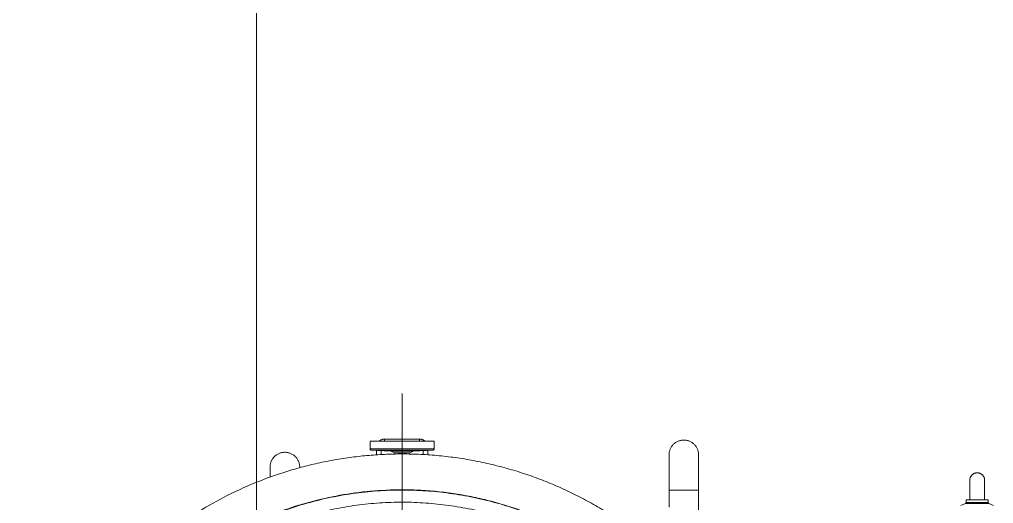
# Model space of a CAD drawing. Extents: x -681219 to -550379, y -242630 to -158199.
# Drawn here: x -644362 to -642692, y -207140 to -206309 of the extents above; entities that cross this region are included whole.
import ezdxf
from ezdxf.lldxf.tags import DXFTag

# ---------------------------------------------------------------- set-up
doc = ezdxf.new("R2010")
doc.units = 0
doc.header["$LTSCALE"] = 1000
doc.linetypes.add('DASHED2', pattern=[9.525, 6.35, -3.175])
doc.layers.get('0').update_dxf_attribs({"linetype": 'CONTINUOUS'})
for name, color, linetype, lineweight in [('famsun', 7, 'CONTINUOUS', 0), ('future', 4, 'DASHED2', 0), ('轴网_轴线', 1, 'CENTER2', 0)]:
    doc.layers.add(name, color=color, linetype=linetype, lineweight=lineweight)
tags = doc.linetypes.add('CENTER2', pattern=[28.575, 19.05, -3.175, 3.175, -3.175]).pattern_tags.tags
tags[10:11] = [DXFTag(74, 4), DXFTag(75, 0), DXFTag(340, '0'), DXFTag(46, 0.0), DXFTag(50, 0.0), DXFTag(44, 0.0), DXFTag(45, 0.0)]
tags[8:9] = [DXFTag(74, 4), DXFTag(75, 0), DXFTag(340, '0'), DXFTag(46, 0.0), DXFTag(50, 0.0), DXFTag(44, 0.0), DXFTag(45, 0.0)]
tags[6:7] = [DXFTag(74, 4), DXFTag(75, 0), DXFTag(340, '0'), DXFTag(46, 0.0), DXFTag(50, 0.0), DXFTag(44, 0.0), DXFTag(45, 0.0)]
tags[4:5] = [DXFTag(74, 4), DXFTag(75, 0), DXFTag(340, '0'), DXFTag(46, 0.0), DXFTag(50, 0.0), DXFTag(44, 0.0), DXFTag(45, 0.0)]

# ---------------------------------------------------------------- blocks, each defined once
blk = doc.blocks.new('轴网FB0EDE194AE0F5E0')
at = {"layer": '轴网_轴线'}
blk.add_line((20000, -1200), (20000, 23700), dxfattribs=at)
blk = doc.blocks.new('Slurry tank 1000l-V')
at = {"color": 8, "linetype": 'CENTER2'}
blk.add_line((0, 723), (0, -768.6), dxfattribs=at)
for p, q in [((508.4, -602.9), (508.4, -564.3)), ((457.6, -573.9), (457.6, -602.9)), ((958, -576.5), (965.8, -580)), ((965.8, -580), (1006.2, -580)), ((967, -581.8), (967, -586.5)), ((1005, -581.8), (967, -581.8)), ((1005, -586.5), (1005, -581.8)), ((1006.2, -580), (1014, -576.5)), ((967, -586.5), (1005, -586.5)), ((973.3, -586.5), (973.3, -620)), ((998.7, -620), (998.7, -586.5)), ((457.6, -602.9), (457.6, -663.4)), ((457.6, -602.9), (508.4, -602.9)), ((508.4, -663.4), (508.4, -602.9)), ((-226.4, -625.3), (-226.4, -642.5)), ((-175.6, -642.5), (-175.6, -641.4)), ((-44, -663.5), (-44, -671.2)), ((-36, -670.7), (-36, -664)), ((-12.5, -666.8), (-19.5, -669.8)), ((-12.5, -664.9), (-12.5, -666.8)), ((-12.5, -664.9), (-12.5, -666.8)), ((-12.5, -666.8), (-12.5, -666.8)), ((-12.5, -666.8), (-6.6, -666.8)), ((-6.6, -666.8), (-6.6, -665)), ((-6.6, -666.8), (-5.9, -666.8)), ((-5.9, -665), (-5.9, -666.8)), ((-5.9, -666.8), (5.9, -666.8)), ((5.9, -666.8), (5.9, -665)), ((5.9, -666.8), (6.6, -666.8)), ((6.6, -665), (6.6, -666.8)), ((6.6, -666.8), (12.5, -666.8)), ((12.5, -666.8), (12.5, -664.9)), ((12.5, -666.8), (12.5, -664.9)), ((19.5, -669.8), (12.5, -666.8)), ((12.5, -666.8), (12.5, -666.8)), ((36, -664), (36, -670.7)), ((44, -671.2), (44, -663.5)), ((-55, -673.7), (-55, -686.8)), ((55, -673.7), (-55, -673.7)), ((-19.5, -669.8), (-53.1, -671.7)), ((-53.1, -671.7), (0, -671.7)), ((-19.5, -669.8), (0, -669.8)), ((0, -669.8), (19.5, -669.8)), ((0, -671.7), (53.1, -671.7)), ((53.1, -671.7), (19.5, -669.8)), ((55, -686.8), (55, -673.7)), ((-55, -686.8), (0, -686.8)), ((-30, -686.8), (-30, -690.5)), ((-30, -690.5), (30, -690.5)), ((0, -686.8), (55, -686.8)), ((30, -686.8), (30, -690.5))]:
    blk.add_line(p, q)
for centre, radius, start, end in [((0, 0), 665, 189.4099, 270), ((0, 0), 603.5, 190.5596, 270), ((0, 0), 603, 190.5688, 318.0476), ((0, 0), 582.2, 190.7152, 315.9799), ((0, 0), 603.5, 270, 318.0649), ((0, 0), 665, 270, 313.5737), ((965, -581.8), 2, 0, 65.9188), ((1007, -581.8), 2, 114.0812, 180), ((986, -620), 12.7, 180, 0), ((-201, -642.5), 25.4, 180, 0), ((483, -663.4), 25.4, 180, 0), ((-53, -673.7), 2, 93.2245, 180), ((53, -673.7), 2, 0, 86.7755), ((-30, -676.5), 14, 227.3977, 270), ((30, -676.5), 14, 270, 312.6023)]:
    blk.add_arc(centre, radius, start, end)

msp = doc.modelspace()

# ---------------------------------------------------------------- block references
at = {"layer": 'famsun', "xscale": -1}
msp.add_blockref('轴网FB0EDE194AE0F5E0', (-623955.4609, -226916.6983), dxfattribs=at)
at = {"layer": 'future', "xscale": -1, "rotation": 180}
msp.add_blockref('Slurry tank 1000l-V', (-643705.6313, -207719.4401), dxfattribs=at)

doc.saveas('drawing.dxf')
